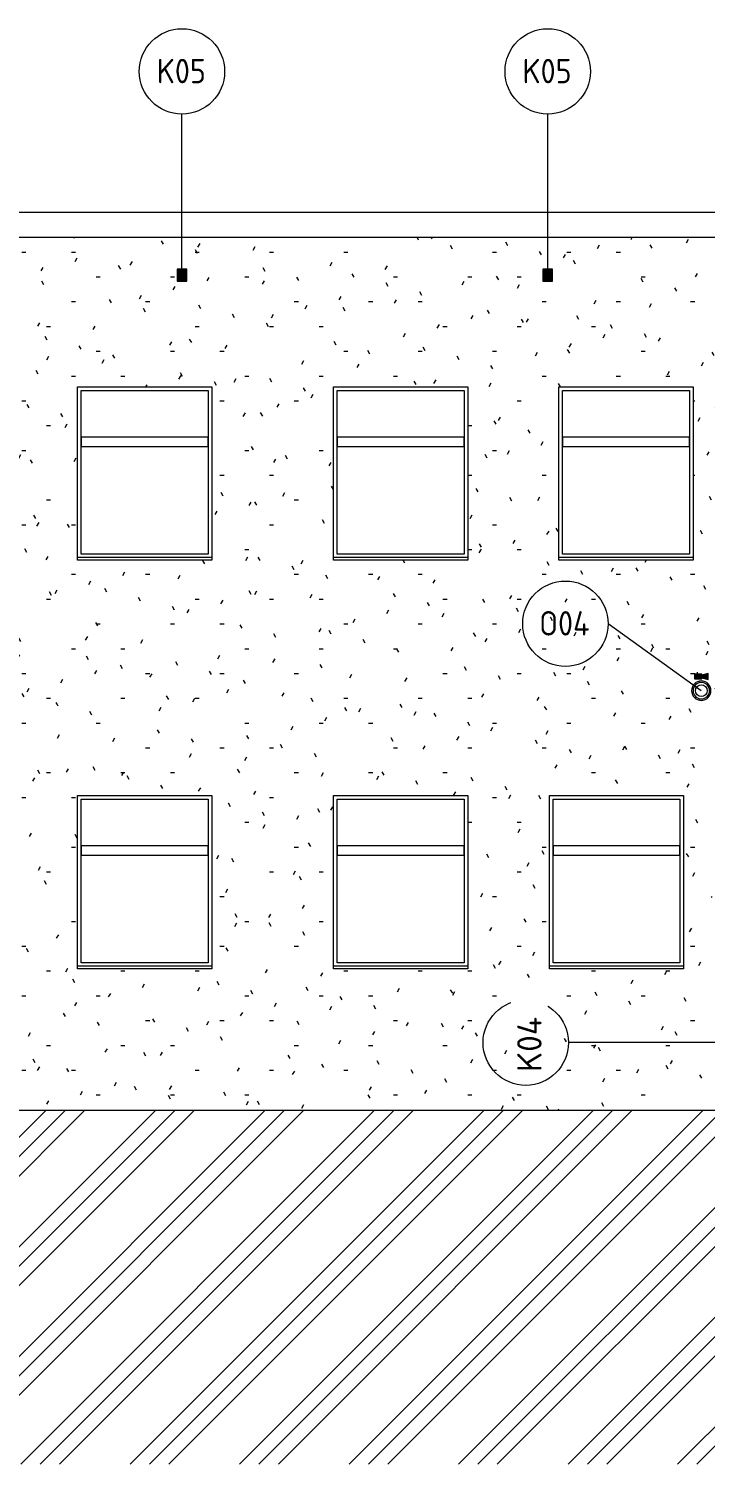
# Model space of a CAD drawing. Header units: millimetres. Extents: x -19993 to 479964, y -45352 to 20466.
# Drawn here: x 138826 to 144376, y -2011 to 9756 of the extents above; entities that cross this region are included whole.
import ezdxf

# ---------------------------------------------------------------- set-up
doc = ezdxf.new("R2010")
doc.units = ezdxf.units.MM
for name, color, linetype, lineweight in [('A-DETL-GENF', 92, 'Continuous', 9), ('A-DETL-THIN', 151, 'Continuous', 9), ('A-GLAZ', 151, 'Continuous', 9), ('A-ROOF-OTLN', 132, 'Continuous', 9), ('A-WALL', 113, 'Continuous', 9), ('A-WALL-PATT', 111, 'Continuous', 25), ('E-SERT', 181, 'Continuous', 9), ('E-SERT-IDEN', 181, 'Continuous', 9), ('M-EQPM', 50, 'Continuous', 9), ('M-EQPM-IDEN', 50, 'Continuous', 9), ('P-PIPE-IDEN', 2, 'Continuous', 9), ('Q-SPCQ', 91, 'Continuous', 9)]:
    doc.layers.add(name, color=color, linetype=linetype, lineweight=lineweight)
doc.styles.add('ISOCPEUR', font='isocpeur.ttf', dxfattribs={"width": 0.9, "height": 200})
doc.styles.add('ISOCPEUR_2', font='isocpeur.ttf', dxfattribs={"height": 200})
pattern_1 = [(0, (287307.82, 0), (812.8, 203.2), [33.528, -576.072, 33.528, -576.072, -3251.2]), (0, (287307.82, 0), (812.8, 203.2), [-1219.2, 33.528, -1185.672, 33.528, -576.072, -1422.4]), (0, (287307.82, 0), (812.8, 203.2), [-3048, 33.528, -372.872, 33.528, -982.472]), (120, (287612.62, 101.6), (-582.37636, 602.30545), [33.528, -576.072, 33.528, -576.072, -3251.2]), (120, (287612.62, 101.6), (-582.37636, 602.30545), [-1219.2, 33.528, -1185.672, 33.528, -576.072, -1422.4]), (120, (287612.62, 101.6), (-582.37636, 602.30545), [-3048, 33.528, -372.872, 33.528, -982.472]), (240, (287714.22, 508), (-230.42364, -805.50545), [33.528, -576.072, 33.528, -576.072, -3251.2]), (240, (287714.22, 508), (-230.42364, -805.50545), [-1219.2, 33.528, -1185.672, 33.528, -576.072, -1422.4]), (240, (287714.22, 508), (-230.42364, -805.50545), [-3048, 33.528, -372.872, 33.528, -982.472])]

# ---------------------------------------------------------------- blocks, each defined once
blk = doc.blocks.new('OKNO_1k_nadsvetlik - OKNO_1k_nadsvetlik_1200 x 1500-1969479-VB3-J-Nový')
at = {"layer": 'A-GLAZ'}
for p, q in [((-67417, 2100), (-67417, 3440)), ((-67417, 3440), (-66377, 3440)), ((-66377, 3440), (-66377, 2100)), ((-67417, 3060), (-66377, 3060)), ((-67417, 3060), (-67417, 2980)), ((-66377, 2980), (-66377, 3060)), ((-66377, 2980), (-67417, 2980)), ((-66377, 2100), (-67417, 2100))]:
    blk.add_line(p, q, dxfattribs=at)
blk = doc.blocks.new('parapet_ext - parapet_ext-1802071-VB3-J-Nový')
at = {"layer": 'Q-SPCQ'}
for p, q in [((-67447, 2050), (-67447, 2072)), ((-66347, 2072), (-67447, 2072)), ((-66347, 2050), (-67447, 2050)), ((-66347, 2072), (-66347, 2050))]:
    blk.add_line(p, q, dxfattribs=at)
blk = doc.blocks.new('DPS_vetrání_nová - Typ 1-V21-VB3-J-Nový')
at = {"layer": 'M-EQPM', "color": 11}
for p, q in [((-55531, 7786), (-55531, 7686)), ((-55451, 7786), (-55531, 7786)), ((-55526, 7691), (-55526, 7781)), ((-55526, 7781), (-55456, 7781)), ((-55526, 7776), (-55456, 7776)), ((-55526, 7767), (-55456, 7767)), ((-55456, 7781), (-55456, 7691)), ((-55451, 7686), (-55451, 7786)), ((-55531, 7686), (-55451, 7686)), ((-55526, 7758), (-55456, 7758)), ((-55526, 7749), (-55456, 7749)), ((-55526, 7740), (-55456, 7740)), ((-55526, 7732), (-55456, 7732)), ((-55526, 7723), (-55456, 7723)), ((-55526, 7714), (-55456, 7714)), ((-55526, 7705), (-55456, 7705)), ((-55526, 7696), (-55456, 7696)), ((-55456, 7691), (-55526, 7691))]:
    blk.add_line(p, q, dxfattribs=at)
blk = doc.blocks.new('DSP_Kamera_nastěnná - Refer to Catalog-1089615-VB3-J-Nový')
at = {"layer": 'E-SERT'}
blk.add_hatch(color=11, dxfattribs=at).paths.add_polyline_path([(-60174, 4421), (-60174, 4471), (-60227, 4456), (-60227, 4466), (-60287, 4466), (-60287, 4426), (-60227, 4426), (-60227, 4436)])
at = {"layer": 'E-SERT', "color": 11}
for p, q in [((-60262, 4441), (-60262, 4481)), ((-60227, 4466), (-60287, 4466)), ((-60287, 4466), (-60287, 4426)), ((-60287, 4426), (-60227, 4426)), ((-60227, 4426), (-60287, 4426)), ((-60174, 4471), (-60227, 4456)), ((-60227, 4456), (-60227, 4466)), ((-60227, 4466), (-60227, 4426)), ((-60227, 4426), (-60227, 4436)), ((-60227, 4436), (-60174, 4421)), ((-60227, 4436), (-60174, 4421)), ((-60174, 4446), (-60174, 4471)), ((-60174, 4421), (-60174, 4446)), ((-60174, 4421), (-60174, 4446))]:
    blk.add_line(p, q, dxfattribs=at)
blk.add_circle((-60231, 4330), 48.3, dxfattribs=at)
for radius, start, end in [(79.4, 90, 270), (67.5, 90, 270), (79.4, 270, 90), (67.5, 270, 90)]:
    blk.add_arc((-60231, 4330), radius, start, end, dxfattribs=at)
blk = doc.blocks.new('Popiska mechanické zařízení - Popiska okna_Bublina-1428144-VB3-J-Nový')
at = {"layer": 'M-EQPM-IDEN'}
blk.add_circle((-70491, 9406), 350, dxfattribs=at)
blk = doc.blocks.new('Popiska zabezpečovací zařízení - Popiska okna_Bublina-1427579-VB3-J-Nový')
at = {"layer": 'E-SERT-IDEN'}
blk.add_circle((-61346, 4879), 350, dxfattribs=at)
blk = doc.blocks.new('Popisek_trubky_d_x_s - Popisek_trubky_d_x_s-1473669-VB3-J-Nový')
at = {"layer": 'P-PIPE-IDEN'}
blk.add_circle((-61671, 1445), 350, dxfattribs=at)

msp = doc.modelspace()

# ---------------------------------------------------------------- hatches: boundary and pattern name
at = {"layer": 'A-DETL-GENF'}
h = msp.add_hatch(dxfattribs=at)
h.set_pattern_fill('FP_64', style=0, pattern_type=2)
h.set_pattern_definition([(45, (287307.8, 0), (-449.0128, 449.0128), []), (45, (287466.6, 0), (0, 898.0256), []), (45, (287149.1, 0), (0, 898.0256), [])])
h.paths.add_polyline_path([(131606, -2011), (159336, -2011), (159336, 890), (131606, 890), (131606, -303)])
at = {"layer": 'A-WALL-PATT', "lineweight": 9}
h = msp.add_hatch(dxfattribs=at)
h.set_pattern_fill('FP_59', color=11, style=0, pattern_type=2)
h.set_pattern_definition(pattern_1)
h.paths.add_polyline_path([(144171, 4220), (151291, 4220), (151291, 8046), (133317, 8046), (133317, 5302), (133459, 5301), (133481, 5297), (133500, 5283), (133511, 5265), (133514, 5247), (133514, 5118), (133513, 5116), (133514, 5115), (133514, 5100), (133514, 5012), (133514, 4220), (143738, 4220)])
h.paths.add_polyline_path([(133447, 4220), (133504, 4220), (133506, 5115), (133506, 5116), (133506, 5116), (133505, 5121), (133505, 5131), (133505, 5149), (133505, 5214), (133504, 5214), (133504, 5250), (133497, 5271), (133480, 5286), (133459, 5292), (133317, 5292), (133318, 4940), (133349, 4940), (133349, 4220)])
h.paths.add_polyline_path([(144344, 4251), (144323, 4253), (144304, 4261), (144288, 4274), (144275, 4290), (144267, 4309), (144264, 4330), (144267, 4351), (144276, 4371), (144288, 4386), (144304, 4399), (144323, 4407), (144344, 4409), (144364, 4407), (144384, 4399), (144402, 4383), (144413, 4370), (144421, 4351), (144423, 4330), (144421, 4309), (144411, 4289), (144400, 4274), (144384, 4261), (144364, 4253)])
h.paths.add_polyline_path([(144401, 4421), (144347, 4436), (144347, 4426), (144287, 4426), (144287, 4466), (144347, 4466), (144347, 4456), (144401, 4471), (144401, 4436)])
h.paths.add_polyline_path([(133514, 5070), (133514, 5070), (133514, 5071)])
h.paths.add_polyline_path([(133509, 5112), (133511, 5115), (133508, 5115), (133509, 5112)])
h.paths.add_polyline_path([(133505, 5247), (133505, 5247), (133505, 5247)])
h.paths.add_polyline_path([(137127, 5400), (137127, 6820), (138227, 6820), (138227, 5400), (138145, 5400)])
h.paths.add_polyline_path([(142427, 5400), (141327, 5400), (141327, 6820), (142427, 6820), (142427, 5420)])
h.paths.add_polyline_path([(135027, 5400), (135027, 6820), (136127, 6820), (136127, 5400), (135072, 5400)])
h.paths.add_polyline_path([(140327, 5400), (139227, 5400), (139227, 6820), (140327, 6820), (140327, 5420)])
h.paths.add_polyline_path([(143175, 5400), (143175, 6820), (144275, 6820), (144275, 5400), (143310, 5400)])
h.paths.add_polyline_path([(147377, 5400), (147377, 6820), (148477, 6820), (148477, 5400), (147442, 5400)])
h.paths.add_polyline_path([(145277, 5400), (145277, 6820), (146377, 6820), (146377, 5400), (145377, 5400)])
h.paths.add_polyline_path([(149138, 5400), (149138, 6820), (150238, 6820), (150238, 5400), (149173, 5400)])
h.paths.add_polyline_path([(133556, 5420), (133335, 5420), (133335, 6820), (134385, 6820), (134385, 5420), (133772, 5420)])
h.paths.add_polyline_path([(143077, 7686), (143043, 7686), (143043, 7786), (143123, 7786), (143123, 7686), (143080, 7686)])
h.paths.add_polyline_path([(146045, 7686), (146043, 7686), (146043, 7786), (146123, 7786), (146123, 7686), (146062, 7686)])
h.paths.add_polyline_path([(134064, 7686), (134043, 7686), (134043, 7786), (134123, 7786), (134123, 7686), (134072, 7686)])
h.paths.add_polyline_path([(149062, 7686), (149043, 7686), (149043, 7786), (149123, 7786), (149123, 7686), (149064, 7686)])
h.paths.add_polyline_path([(140043, 7686), (140043, 7786), (140123, 7786), (140123, 7686), (140055, 7686)])
h.paths.add_polyline_path([(137043, 7686), (137043, 7786), (137123, 7786), (137123, 7686), (137062, 7686)])
h = msp.add_hatch(dxfattribs=at)
h.set_pattern_fill('FP_59', color=11, style=0, pattern_type=2)
h.set_pattern_definition(pattern_1)
h.paths.add_polyline_path([(133514, 890), (144432, 890), (144432, 3654), (144412, 3655), (144412, 3656), (144410, 3657), (144410, 3741), (144412, 3741), (144412, 3976), (150578, 3976), (150578, 4157), (150581, 4159), (150584, 4160), (151283, 4160), (151283, 4220), (133514, 4220), (133514, 3470), (134385, 3470), (134385, 2050), (133514, 2050), (133514, 929)])
h.paths.add_polyline_path([(133504, 890), (133504, 2050), (133349, 2050), (133349, 1230), (133351, 1230), (133351, 890)])
h.paths.add_polyline_path([(144962, 890), (144962, 3070), (146012, 3070), (146012, 890), (147096, 890), (147096, 3420), (144942, 3420), (144942, 890)])
h.paths.add_polyline_path([(143097, 2050), (143097, 3470), (144197, 3470), (144197, 2050), (143120, 2050)])
h.paths.add_polyline_path([(136127, 2050), (135027, 2050), (135027, 3470), (136127, 3470), (136127, 2070)])
h.paths.add_polyline_path([(142005, 2050), (141327, 2050), (141327, 3470), (142427, 3470), (142427, 2050)])
h.paths.add_polyline_path([(138227, 2050), (137127, 2050), (137127, 3470), (138227, 3470), (138227, 2070)])
h.paths.add_polyline_path([(139227, 2050), (139227, 3470), (140327, 3470), (140327, 2050), (139315, 2050)])
h.paths.add_polyline_path([(133349, 3470), (133504, 3470), (133504, 4220), (133349, 4219), (133349, 3541)])
h.paths.add_polyline_path([(134371, 3852), (134364, 3853), (134362, 3855), (134360, 3861), (134362, 3867), (134366, 3870), (134371, 3869), (134373, 3869), (134377, 3863), (134376, 3857)])

# ---------------------------------------------------------------- linework, layer by layer
at = {"layer": 'A-DETL-THIN'}
msp.add_line((155837, 890), (133132, 890), dxfattribs=at)
at = {"layer": 'A-ROOF-OTLN', "color": 11}
for p, q in [((151327, 8250), (132334, 8250)), ((133317, 8046), (151327, 8046))]:
    msp.add_line(p, q, dxfattribs=at)
at = {"layer": 'A-WALL', "color": 11}
for p, q in [((139227, 5422), (139227, 6820)), ((139227, 6820), (140327, 6820)), ((140327, 6820), (140327, 5422)), ((141327, 5422), (141327, 6820)), ((141327, 6820), (142427, 6820)), ((142427, 6820), (142427, 5422)), ((143175, 5422), (143175, 6820)), ((143175, 6820), (144275, 6820)), ((144275, 6820), (144275, 5422)), ((139227, 2072), (139227, 3470)), ((139227, 3470), (140327, 3470)), ((140327, 3470), (140327, 2072)), ((141327, 2072), (141327, 3470)), ((141327, 3470), (142427, 3470)), ((142427, 3470), (142427, 2072)), ((143097, 2072), (143097, 3470)), ((143097, 3470), (144197, 3470)), ((144197, 3470), (144197, 2072))]:
    msp.add_line(p, q, dxfattribs=at)
at = {"layer": 'E-SERT-IDEN'}
msp.add_line((144342, 4330), (143579, 4879), dxfattribs=at)
at = {"layer": 'M-EQPM-IDEN'}
for p, q in [((140083, 7786), (140083, 9056)), ((143083, 7786), (143083, 9056))]:
    msp.add_line(p, q, dxfattribs=at)
at = {"layer": 'P-PIPE-IDEN'}
msp.add_line((144521, 1445), (143254, 1445), dxfattribs=at)
at = {"layer": 'Q-SPCQ'}
for p, q in [((143175, 5400), (143175, 5422)), ((144275, 5422), (143175, 5422)), ((144275, 5422), (144275, 5400)), ((144275, 5400), (143175, 5400))]:
    msp.add_line(p, q, dxfattribs=at)

# ---------------------------------------------------------------- block references
at = {"layer": 'A-GLAZ'}
for p in [(206674, 3350), (208774, 3350), (210622, 3350), (206674, 0), (208774, 0), (210544, 0)]:
    msp.add_blockref('OKNO_1k_nadsvetlik - OKNO_1k_nadsvetlik_1200 x 1500-1969479-VB3-J-Nový', p, dxfattribs=at)
at = {"layer": 'E-SERT', "color": 11}
msp.add_blockref('DSP_Kamera_nastěnná - Refer to Catalog-1089615-VB3-J-Nový', (204574, 0), dxfattribs=at)
at = {"layer": 'E-SERT-IDEN'}
msp.add_blockref('Popiska zabezpečovací zařízení - Popiska okna_Bublina-1427579-VB3-J-Nový', (204574, 0), dxfattribs=at)
at = {"layer": 'M-EQPM', "color": 11}
for p in [(195574, 0), (198574, 0)]:
    msp.add_blockref('DPS_vetrání_nová - Typ 1-V21-VB3-J-Nový', p, dxfattribs=at)
at = {"layer": 'M-EQPM-IDEN'}
for p in [(210574, 0), (213574, 0)]:
    msp.add_blockref('Popiska mechanické zařízení - Popiska okna_Bublina-1428144-VB3-J-Nový', p, dxfattribs=at)
at = {"layer": 'P-PIPE-IDEN'}
msp.add_blockref('Popisek_trubky_d_x_s - Popisek_trubky_d_x_s-1473669-VB3-J-Nový', (204574, 0), dxfattribs=at)
at = {"layer": 'Q-SPCQ'}
for p in [(206674, 3350), (208774, 3350), (206674, 0), (208774, 0), (210544, 0)]:
    msp.add_blockref('parapet_ext - parapet_ext-1802071-VB3-J-Nový', p, dxfattribs=at)

# ---------------------------------------------------------------- texts
at = {"layer": 'E-SERT-IDEN', "insert": (143013, 4982), "char_height": 200, "width": 519.49, "attachment_point": 1, "style": 'ISOCPEUR'}
msp.add_mtext('O04', dxfattribs=at)
at = {"layer": 'M-EQPM-IDEN', "char_height": 200, "width": 497.85, "attachment_point": 1, "style": 'ISOCPEUR'}
for insert in [(139876, 9509), (142876, 9509)]:
    msp.add_mtext('K05', dxfattribs=dict(at, insert=insert))

# ---------------------------------------------------------------- next in the draw order: texts
at = {"layer": 'P-PIPE-IDEN', "insert": (142833, 1204), "char_height": 200, "width": 577.21, "attachment_point": 1, "rotation": 90, "style": 'ISOCPEUR_2', "bg_fill": 3, "box_fill_scale": 1.25, "bg_fill_color": 256, "bg_fill_true_color": 13158600, "bg_fill_transparency": 0}
msp.add_mtext('K04', dxfattribs=at)

doc.saveas('drawing.dxf')
